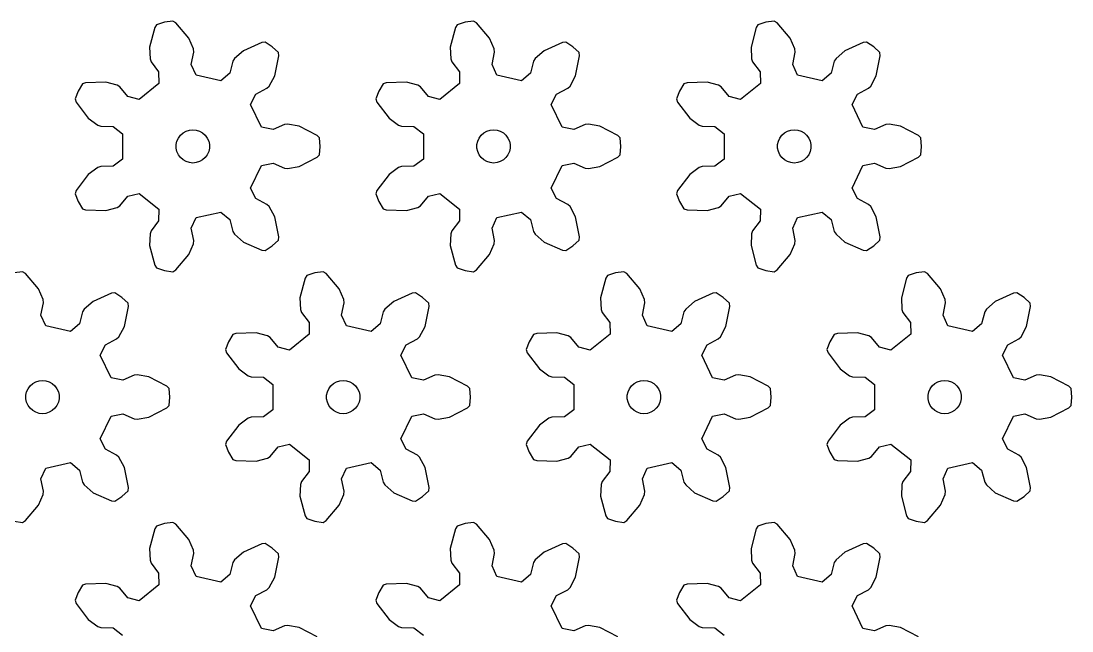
# Model space of a CAD drawing. Extents: x 0 to 211, y 0 to 225.
# Drawn here: x 116.9 to 211.4, y 170.6 to 225.5 of the extents above; entities that cross this region are included whole.
import ezdxf

# ---------------------------------------------------------------- set-up
doc = ezdxf.new("R2010")
doc.units = 0

msp = doc.modelspace()

# ---------------------------------------------------------------- linework, layer by layer
for p, q in [((129.045, 225.139), (128.884, 224.878)), ((129.768, 225.374), (129.045, 225.139)), ((130.52, 225.476), (129.768, 225.374)), ((130.779, 225.311), (130.52, 225.476)), ((131.951, 223.928), (130.779, 225.311)), ((156.096, 225.139), (155.934, 224.878)), ((156.818, 225.374), (156.096, 225.139)), ((157.57, 225.476), (156.818, 225.374)), ((157.829, 225.311), (157.57, 225.476)), ((159.002, 223.928), (157.829, 225.311)), ((183.146, 225.139), (182.985, 224.878)), ((183.868, 225.374), (183.146, 225.139)), ((184.621, 225.476), (183.868, 225.374)), ((184.879, 225.311), (184.621, 225.476)), ((186.052, 223.928), (184.879, 225.311)), ((128.884, 224.878), (128.427, 223.124)), ((155.934, 224.878), (155.478, 223.124)), ((182.985, 224.878), (182.528, 223.124)), ((128.427, 223.124), (128.474, 222.073)), ((132.365, 222.961), (131.951, 223.928)), ((138.524, 223.543), (136.868, 222.806)), ((138.828, 223.579), (138.524, 223.543)), ((139.462, 223.161), (138.828, 223.579)), ((140.011, 222.636), (139.462, 223.161)), ((155.478, 223.124), (155.524, 222.073)), ((159.415, 222.961), (159.002, 223.928)), ((165.574, 223.543), (163.918, 222.806)), ((165.879, 223.579), (165.574, 223.543)), ((166.512, 223.161), (165.879, 223.579)), ((167.061, 222.636), (166.512, 223.161)), ((182.528, 223.124), (182.575, 222.073)), ((186.466, 222.961), (186.052, 223.928)), ((192.625, 223.543), (190.968, 222.806)), ((192.929, 223.579), (192.625, 223.543)), ((193.563, 223.161), (192.929, 223.579)), ((194.112, 222.636), (193.563, 223.161)), ((132.18, 221.574), (132.396, 222.671)), ((132.396, 222.671), (132.365, 222.961)), ((136.868, 222.806), (136.075, 222.114)), ((139.694, 220.552), (140.043, 222.331)), ((140.043, 222.331), (140.011, 222.636)), ((159.231, 221.574), (159.446, 222.671)), ((159.446, 222.671), (159.415, 222.961)), ((163.918, 222.806), (163.125, 222.114)), ((166.744, 220.552), (167.094, 222.331)), ((167.094, 222.331), (167.061, 222.636)), ((186.281, 221.574), (186.496, 222.671)), ((186.496, 222.671), (186.466, 222.961)), ((190.968, 222.806), (190.176, 222.114)), ((193.794, 220.552), (194.144, 222.331)), ((194.144, 222.331), (194.112, 222.636)), ((128.474, 222.073), (128.572, 221.799)), ((128.572, 221.799), (129.242, 220.904)), ((132.613, 220.613), (132.18, 221.574)), ((135.922, 221.866), (135.64, 220.785)), ((136.075, 222.114), (135.922, 221.866)), ((155.524, 222.073), (155.623, 221.799)), ((155.623, 221.799), (156.293, 220.904)), ((159.663, 220.613), (159.231, 221.574)), ((162.972, 221.866), (162.69, 220.785)), ((163.125, 222.114), (162.972, 221.866)), ((182.575, 222.073), (182.673, 221.799)), ((182.673, 221.799), (183.343, 220.904)), ((186.714, 220.613), (186.281, 221.574)), ((190.022, 221.866), (189.741, 220.785)), ((190.176, 222.114), (190.022, 221.866)), ((129.242, 220.904), (129.27, 219.85)), ((134.833, 220.106), (132.613, 220.613)), ((135.64, 220.785), (134.833, 220.106)), ((139.196, 219.626), (139.694, 220.552)), ((156.293, 220.904), (156.32, 219.85)), ((161.883, 220.106), (159.663, 220.613)), ((162.69, 220.785), (161.883, 220.106)), ((166.246, 219.626), (166.744, 220.552)), ((183.343, 220.904), (183.37, 219.85)), ((188.934, 220.106), (186.714, 220.613)), ((189.741, 220.785), (188.934, 220.106)), ((193.296, 219.626), (193.794, 220.552)), ((122.383, 219.826), (121.993, 219.174)), ((122.673, 219.925), (122.383, 219.826)), ((124.485, 219.98), (122.673, 219.925)), ((125.499, 219.7), (124.485, 219.98)), ((125.745, 219.544), (125.499, 219.7)), ((126.468, 218.691), (125.745, 219.544)), ((129.27, 219.85), (127.489, 218.43)), ((137.996, 218.906), (138.988, 219.421)), ((138.988, 219.421), (139.196, 219.626)), ((149.433, 219.826), (149.043, 219.174)), ((149.723, 219.925), (149.433, 219.826)), ((151.535, 219.98), (149.723, 219.925)), ((152.549, 219.7), (151.535, 219.98)), ((152.795, 219.544), (152.549, 219.7)), ((153.518, 218.691), (152.795, 219.544)), ((156.32, 219.85), (154.54, 218.43)), ((165.046, 218.906), (166.038, 219.421)), ((166.038, 219.421), (166.246, 219.626)), ((176.483, 219.826), (176.094, 219.174)), ((176.773, 219.925), (176.483, 219.826)), ((178.585, 219.98), (176.773, 219.925)), ((179.6, 219.7), (178.585, 219.98)), ((179.845, 219.544), (179.6, 219.7)), ((180.568, 218.691), (179.845, 219.544)), ((183.37, 219.85), (181.59, 218.43)), ((192.097, 218.906), (193.089, 219.421)), ((193.089, 219.421), (193.296, 219.626)), ((121.993, 219.174), (121.726, 218.463)), ((121.726, 218.463), (121.83, 218.174)), ((127.489, 218.43), (126.468, 218.691)), ((137.514, 217.968), (137.996, 218.906)), ((149.043, 219.174), (148.777, 218.463)), ((148.777, 218.463), (148.88, 218.174)), ((154.54, 218.43), (153.518, 218.691)), ((164.565, 217.968), (165.046, 218.906)), ((176.094, 219.174), (175.827, 218.463)), ((175.827, 218.463), (175.93, 218.174)), ((181.59, 218.43), (180.568, 218.691)), ((191.615, 217.968), (192.097, 218.906)), ((121.83, 218.174), (122.916, 216.723)), ((138.502, 215.916), (137.514, 217.968)), ((148.88, 218.174), (149.967, 216.723)), ((165.553, 215.916), (164.565, 217.968)), ((175.93, 218.174), (177.017, 216.723)), ((192.603, 215.916), (191.615, 217.968)), ((122.916, 216.723), (123.767, 216.104)), ((149.967, 216.723), (150.818, 216.104)), ((177.017, 216.723), (177.868, 216.104)), ((123.767, 216.104), (124.043, 216.01)), ((124.043, 216.01), (125.16, 215.976)), ((125.16, 215.976), (126.001, 215.34)), ((131.436, 215.415), (131.707, 215.572)), ((131.707, 215.572), (132.006, 215.669)), ((132.006, 215.669), (132.318, 215.702)), ((132.318, 215.702), (132.629, 215.669)), ((132.629, 215.669), (132.928, 215.572)), ((132.928, 215.572), (133.199, 215.415)), ((139.536, 215.708), (138.502, 215.916)), ((140.557, 216.163), (139.536, 215.708)), ((140.847, 216.197), (140.557, 216.163)), ((141.882, 216.009), (140.847, 216.197)), ((143.49, 215.173), (141.882, 216.009)), ((150.818, 216.104), (151.093, 216.01)), ((151.093, 216.01), (152.211, 215.976)), ((152.211, 215.976), (153.052, 215.34)), ((158.486, 215.415), (158.758, 215.572)), ((158.758, 215.572), (159.056, 215.669)), ((159.056, 215.669), (159.368, 215.702)), ((159.368, 215.702), (159.68, 215.669)), ((159.68, 215.669), (159.978, 215.572)), ((159.978, 215.572), (160.25, 215.415)), ((166.586, 215.708), (165.553, 215.916)), ((167.608, 216.163), (166.586, 215.708)), ((167.897, 216.197), (167.608, 216.163)), ((168.932, 216.009), (167.897, 216.197)), ((170.54, 215.173), (168.932, 216.009)), ((177.868, 216.104), (178.144, 216.01)), ((178.144, 216.01), (179.261, 215.976)), ((179.261, 215.976), (180.102, 215.34)), ((185.536, 215.415), (185.808, 215.572)), ((185.808, 215.572), (186.106, 215.669)), ((186.106, 215.669), (186.418, 215.702)), ((186.418, 215.702), (186.73, 215.669)), ((186.73, 215.669), (187.028, 215.572)), ((187.028, 215.572), (187.3, 215.415)), ((193.636, 215.708), (192.603, 215.916)), ((194.658, 216.163), (193.636, 215.708)), ((194.947, 216.197), (194.658, 216.163)), ((195.982, 216.009), (194.947, 216.197)), ((197.591, 215.173), (195.982, 216.009)), ((126.001, 215.34), (126.001, 213.063)), ((130.826, 214.359), (130.891, 214.665)), ((130.891, 214.665), (131.018, 214.952)), ((131.018, 214.952), (131.203, 215.205)), ((131.203, 215.205), (131.436, 215.415)), ((133.199, 215.415), (133.432, 215.205)), ((133.432, 215.205), (133.617, 214.952)), ((133.617, 214.952), (133.744, 214.665)), ((133.744, 214.665), (133.809, 214.359)), ((143.709, 214.958), (143.49, 215.173)), ((143.777, 214.202), (143.709, 214.958)), ((153.052, 215.34), (153.052, 213.063)), ((157.876, 214.359), (157.941, 214.665)), ((157.941, 214.665), (158.069, 214.952)), ((158.069, 214.952), (158.253, 215.205)), ((158.253, 215.205), (158.486, 215.415)), ((160.25, 215.415), (160.483, 215.205)), ((160.483, 215.205), (160.667, 214.952)), ((160.667, 214.952), (160.794, 214.665)), ((160.794, 214.665), (160.86, 214.359)), ((170.759, 214.958), (170.54, 215.173)), ((170.827, 214.202), (170.759, 214.958)), ((180.102, 215.34), (180.102, 213.063)), ((184.926, 214.359), (184.992, 214.665)), ((184.992, 214.665), (185.119, 214.952)), ((185.119, 214.952), (185.303, 215.205)), ((185.303, 215.205), (185.536, 215.415)), ((187.3, 215.415), (187.533, 215.205)), ((187.533, 215.205), (187.717, 214.952)), ((187.717, 214.952), (187.845, 214.665)), ((187.845, 214.665), (187.91, 214.359)), ((197.809, 214.958), (197.591, 215.173)), ((197.877, 214.202), (197.809, 214.958)), ((130.826, 214.045), (130.826, 214.359)), ((130.891, 213.738), (130.826, 214.045)), ((131.018, 213.452), (130.891, 213.738)), ((133.744, 213.738), (133.617, 213.452)), ((133.809, 214.045), (133.744, 213.738)), ((133.809, 214.359), (133.809, 214.045)), ((143.709, 213.445), (143.777, 214.202)), ((157.876, 214.045), (157.876, 214.359)), ((157.941, 213.738), (157.876, 214.045)), ((158.069, 213.452), (157.941, 213.738)), ((160.794, 213.738), (160.667, 213.452)), ((160.86, 214.045), (160.794, 213.738)), ((160.86, 214.359), (160.86, 214.045)), ((170.759, 213.445), (170.827, 214.202)), ((184.926, 214.045), (184.926, 214.359)), ((184.992, 213.738), (184.926, 214.045)), ((185.119, 213.452), (184.992, 213.738)), ((187.845, 213.738), (187.717, 213.452)), ((187.91, 214.045), (187.845, 213.738)), ((187.91, 214.359), (187.91, 214.045)), ((197.809, 213.445), (197.877, 214.202)), ((126.001, 213.063), (125.16, 212.427)), ((131.203, 213.198), (131.018, 213.452)), ((131.436, 212.988), (131.203, 213.198)), ((131.707, 212.831), (131.436, 212.988)), ((132.006, 212.735), (131.707, 212.831)), ((132.318, 212.702), (132.006, 212.735)), ((132.629, 212.735), (132.318, 212.702)), ((132.928, 212.831), (132.629, 212.735)), ((133.199, 212.988), (132.928, 212.831)), ((133.432, 213.198), (133.199, 212.988)), ((133.617, 213.452), (133.432, 213.198)), ((141.882, 212.394), (143.49, 213.23)), ((143.49, 213.23), (143.709, 213.445)), ((153.052, 213.063), (152.211, 212.427)), ((158.253, 213.198), (158.069, 213.452)), ((158.486, 212.988), (158.253, 213.198)), ((158.758, 212.831), (158.486, 212.988)), ((159.056, 212.735), (158.758, 212.831)), ((159.368, 212.702), (159.056, 212.735)), ((159.68, 212.735), (159.368, 212.702)), ((159.978, 212.831), (159.68, 212.735)), ((160.25, 212.988), (159.978, 212.831)), ((160.483, 213.198), (160.25, 212.988)), ((160.667, 213.452), (160.483, 213.198)), ((168.932, 212.394), (170.54, 213.23)), ((170.54, 213.23), (170.759, 213.445)), ((180.102, 213.063), (179.261, 212.427)), ((185.303, 213.198), (185.119, 213.452)), ((185.536, 212.988), (185.303, 213.198)), ((185.808, 212.831), (185.536, 212.988)), ((186.106, 212.735), (185.808, 212.831)), ((186.418, 212.702), (186.106, 212.735)), ((186.73, 212.735), (186.418, 212.702)), ((187.028, 212.831), (186.73, 212.735)), ((187.3, 212.988), (187.028, 212.831)), ((187.533, 213.198), (187.3, 212.988)), ((187.717, 213.452), (187.533, 213.198)), ((195.982, 212.394), (197.591, 213.23)), ((197.591, 213.23), (197.809, 213.445)), ((123.767, 212.299), (122.916, 211.68)), ((124.043, 212.393), (123.767, 212.299)), ((125.16, 212.427), (124.043, 212.393)), ((137.514, 210.435), (138.502, 212.487)), ((138.502, 212.487), (139.536, 212.695)), ((139.536, 212.695), (140.557, 212.241)), ((140.557, 212.241), (140.847, 212.206)), ((140.847, 212.206), (141.882, 212.394)), ((150.818, 212.299), (149.967, 211.68)), ((151.093, 212.393), (150.818, 212.299)), ((152.211, 212.427), (151.093, 212.393)), ((164.565, 210.435), (165.553, 212.487)), ((165.553, 212.487), (166.586, 212.695)), ((166.586, 212.695), (167.608, 212.241)), ((167.608, 212.241), (167.897, 212.206)), ((167.897, 212.206), (168.932, 212.394)), ((177.868, 212.299), (177.017, 211.68)), ((178.144, 212.393), (177.868, 212.299)), ((179.261, 212.427), (178.144, 212.393)), ((191.615, 210.435), (192.603, 212.487)), ((192.603, 212.487), (193.636, 212.695)), ((193.636, 212.695), (194.658, 212.241)), ((194.658, 212.241), (194.947, 212.206)), ((194.947, 212.206), (195.982, 212.394)), ((122.916, 211.68), (121.83, 210.23)), ((149.967, 211.68), (148.88, 210.23)), ((177.017, 211.68), (175.93, 210.23)), ((121.83, 210.23), (121.726, 209.941)), ((121.726, 209.941), (121.993, 209.23)), ((126.468, 209.712), (127.489, 209.973)), ((127.489, 209.973), (129.27, 208.554)), ((137.996, 209.498), (137.514, 210.435)), ((148.88, 210.23), (148.777, 209.941)), ((148.777, 209.941), (149.043, 209.23)), ((153.518, 209.712), (154.54, 209.973)), ((154.54, 209.973), (156.32, 208.554)), ((165.046, 209.498), (164.565, 210.435)), ((175.93, 210.23), (175.827, 209.941)), ((175.827, 209.941), (176.094, 209.23)), ((180.568, 209.712), (181.59, 209.973)), ((181.59, 209.973), (183.37, 208.554)), ((192.097, 209.498), (191.615, 210.435)), ((121.993, 209.23), (122.383, 208.578)), ((125.745, 208.86), (126.468, 209.712)), ((138.988, 208.982), (137.996, 209.498)), ((139.196, 208.778), (138.988, 208.982)), ((149.043, 209.23), (149.433, 208.578)), ((152.795, 208.86), (153.518, 209.712)), ((166.038, 208.982), (165.046, 209.498)), ((166.246, 208.778), (166.038, 208.982)), ((176.094, 209.23), (176.483, 208.578)), ((179.845, 208.86), (180.568, 209.712)), ((193.089, 208.982), (192.097, 209.498)), ((193.296, 208.778), (193.089, 208.982)), ((122.383, 208.578), (122.673, 208.479)), ((122.673, 208.479), (124.485, 208.424)), ((124.485, 208.424), (125.499, 208.703)), ((125.499, 208.703), (125.745, 208.86)), ((129.27, 208.554), (129.242, 207.5)), ((132.613, 207.791), (134.833, 208.297)), ((134.833, 208.297), (135.64, 207.619)), ((139.694, 207.851), (139.196, 208.778)), ((149.433, 208.578), (149.723, 208.479)), ((149.723, 208.479), (151.535, 208.424)), ((151.535, 208.424), (152.549, 208.703)), ((152.549, 208.703), (152.795, 208.86)), ((156.32, 208.554), (156.293, 207.5)), ((159.663, 207.791), (161.883, 208.297)), ((161.883, 208.297), (162.69, 207.619)), ((166.744, 207.851), (166.246, 208.778)), ((176.483, 208.578), (176.773, 208.479)), ((176.773, 208.479), (178.585, 208.424)), ((178.585, 208.424), (179.6, 208.703)), ((179.6, 208.703), (179.845, 208.86)), ((183.37, 208.554), (183.343, 207.5)), ((186.714, 207.791), (188.934, 208.297)), ((188.934, 208.297), (189.741, 207.619)), ((193.794, 207.851), (193.296, 208.778)), ((129.242, 207.5), (128.572, 206.605)), ((132.18, 206.829), (132.613, 207.791)), ((135.64, 207.619), (135.922, 206.537)), ((140.043, 206.072), (139.694, 207.851)), ((156.293, 207.5), (155.623, 206.605)), ((159.231, 206.829), (159.663, 207.791)), ((162.69, 207.619), (162.972, 206.537)), ((167.094, 206.072), (166.744, 207.851)), ((183.343, 207.5), (182.673, 206.605)), ((186.281, 206.829), (186.714, 207.791)), ((189.741, 207.619), (190.022, 206.537)), ((194.144, 206.072), (193.794, 207.851)), ((128.474, 206.331), (128.427, 205.28)), ((128.572, 206.605), (128.474, 206.331)), ((132.396, 205.732), (132.18, 206.829)), ((135.922, 206.537), (136.075, 206.289)), ((136.075, 206.289), (136.868, 205.597)), ((155.524, 206.331), (155.478, 205.28)), ((155.623, 206.605), (155.524, 206.331)), ((159.446, 205.732), (159.231, 206.829)), ((162.972, 206.537), (163.125, 206.289)), ((163.125, 206.289), (163.918, 205.597)), ((182.575, 206.331), (182.528, 205.28)), ((182.673, 206.605), (182.575, 206.331)), ((186.496, 205.732), (186.281, 206.829)), ((190.022, 206.537), (190.176, 206.289)), ((190.176, 206.289), (190.968, 205.597)), ((128.427, 205.28), (128.884, 203.525)), ((131.951, 204.475), (132.365, 205.442)), ((132.365, 205.442), (132.396, 205.732)), ((136.868, 205.597), (138.524, 204.861)), ((138.828, 204.824), (139.462, 205.243)), ((139.462, 205.243), (140.011, 205.767)), ((140.011, 205.767), (140.043, 206.072)), ((155.478, 205.28), (155.934, 203.525)), ((159.002, 204.475), (159.415, 205.442)), ((159.415, 205.442), (159.446, 205.732)), ((163.918, 205.597), (165.574, 204.861)), ((165.879, 204.824), (166.512, 205.243)), ((166.512, 205.243), (167.061, 205.767)), ((167.061, 205.767), (167.094, 206.072)), ((182.528, 205.28), (182.985, 203.525)), ((186.052, 204.475), (186.466, 205.442)), ((186.466, 205.442), (186.496, 205.732)), ((190.968, 205.597), (192.625, 204.861)), ((192.929, 204.824), (193.563, 205.243)), ((193.563, 205.243), (194.112, 205.767)), ((194.112, 205.767), (194.144, 206.072)), ((130.779, 203.093), (131.951, 204.475)), ((138.524, 204.861), (138.828, 204.824)), ((157.829, 203.093), (159.002, 204.475)), ((165.574, 204.861), (165.879, 204.824)), ((184.879, 203.093), (186.052, 204.475)), ((192.625, 204.861), (192.929, 204.824)), ((128.884, 203.525), (129.045, 203.265)), ((155.934, 203.525), (156.096, 203.265)), ((182.985, 203.525), (183.146, 203.265)), ((116.995, 202.928), (116.242, 202.826)), ((117.253, 202.763), (116.995, 202.928)), ((118.426, 201.381), (117.253, 202.763)), ((129.045, 203.265), (129.768, 203.03)), ((129.768, 203.03), (130.52, 202.928)), ((130.52, 202.928), (130.779, 203.093)), ((142.409, 202.331), (141.952, 200.576)), ((142.571, 202.591), (142.409, 202.331)), ((143.293, 202.826), (142.571, 202.591)), ((144.045, 202.928), (143.293, 202.826)), ((144.304, 202.763), (144.045, 202.928)), ((145.476, 201.381), (144.304, 202.763)), ((156.096, 203.265), (156.818, 203.03)), ((156.818, 203.03), (157.57, 202.928)), ((157.57, 202.928), (157.829, 203.093)), ((169.46, 202.331), (169.003, 200.576)), ((169.621, 202.591), (169.46, 202.331)), ((170.343, 202.826), (169.621, 202.591)), ((171.096, 202.928), (170.343, 202.826)), ((171.354, 202.763), (171.096, 202.928)), ((172.527, 201.381), (171.354, 202.763)), ((183.146, 203.265), (183.868, 203.03)), ((183.868, 203.03), (184.621, 202.928)), ((184.621, 202.928), (184.879, 203.093)), ((196.51, 202.331), (196.053, 200.576)), ((196.671, 202.591), (196.51, 202.331)), ((197.393, 202.826), (196.671, 202.591)), ((198.146, 202.928), (197.393, 202.826)), ((198.404, 202.763), (198.146, 202.928)), ((199.577, 201.381), (198.404, 202.763)), ((118.84, 200.414), (118.426, 201.381)), ((145.89, 200.414), (145.476, 201.381)), ((172.941, 200.414), (172.527, 201.381)), ((199.991, 200.414), (199.577, 201.381)), ((124.999, 200.995), (123.343, 200.259)), ((125.303, 201.032), (124.999, 200.995)), ((125.937, 200.613), (125.303, 201.032)), ((126.486, 200.089), (125.937, 200.613)), ((141.952, 200.576), (141.999, 199.525)), ((152.049, 200.995), (150.393, 200.259)), ((152.354, 201.032), (152.049, 200.995)), ((152.987, 200.613), (152.354, 201.032)), ((153.536, 200.089), (152.987, 200.613)), ((169.003, 200.576), (169.05, 199.525)), ((179.099, 200.995), (177.443, 200.259)), ((179.404, 201.032), (179.099, 200.995)), ((180.038, 200.613), (179.404, 201.032)), ((180.586, 200.089), (180.038, 200.613)), ((196.053, 200.576), (196.1, 199.525)), ((206.15, 200.995), (204.493, 200.259)), ((206.454, 201.032), (206.15, 200.995)), ((207.088, 200.613), (206.454, 201.032)), ((207.637, 200.089), (207.088, 200.613)), ((118.655, 199.027), (118.871, 200.124)), ((118.871, 200.124), (118.84, 200.414)), ((122.55, 199.567), (122.397, 199.319)), ((123.343, 200.259), (122.55, 199.567)), ((126.169, 198.005), (126.518, 199.784)), ((126.518, 199.784), (126.486, 200.089)), ((141.999, 199.525), (142.097, 199.251)), ((145.705, 199.027), (145.921, 200.124)), ((145.921, 200.124), (145.89, 200.414)), ((149.6, 199.567), (149.447, 199.319)), ((150.393, 200.259), (149.6, 199.567)), ((153.219, 198.005), (153.568, 199.784)), ((153.568, 199.784), (153.536, 200.089)), ((169.05, 199.525), (169.148, 199.251)), ((172.756, 199.027), (172.971, 200.124)), ((172.971, 200.124), (172.941, 200.414)), ((176.651, 199.567), (176.497, 199.319)), ((177.443, 200.259), (176.651, 199.567)), ((180.269, 198.005), (180.619, 199.784)), ((180.619, 199.784), (180.586, 200.089)), ((196.1, 199.525), (196.198, 199.251)), ((199.806, 199.027), (200.022, 200.124)), ((200.022, 200.124), (199.991, 200.414)), ((203.701, 199.567), (203.548, 199.319)), ((204.493, 200.259), (203.701, 199.567)), ((207.319, 198.005), (207.669, 199.784)), ((207.669, 199.784), (207.637, 200.089)), ((119.088, 198.065), (118.655, 199.027)), ((122.397, 199.319), (122.115, 198.237)), ((142.097, 199.251), (142.768, 198.356)), ((146.138, 198.065), (145.705, 199.027)), ((149.447, 199.319), (149.165, 198.237)), ((169.148, 199.251), (169.818, 198.356)), ((173.188, 198.065), (172.756, 199.027)), ((176.497, 199.319), (176.216, 198.237)), ((196.198, 199.251), (196.868, 198.356)), ((200.239, 198.065), (199.806, 199.027)), ((203.548, 199.319), (203.266, 198.237)), ((121.308, 197.559), (119.088, 198.065)), ((122.115, 198.237), (121.308, 197.559)), ((125.67, 197.078), (126.169, 198.005)), ((142.768, 198.356), (142.795, 197.302)), ((148.358, 197.559), (146.138, 198.065)), ((149.165, 198.237), (148.358, 197.559)), ((152.721, 197.078), (153.219, 198.005)), ((169.818, 198.356), (169.845, 197.302)), ((175.408, 197.559), (173.188, 198.065)), ((176.216, 198.237), (175.408, 197.559)), ((179.771, 197.078), (180.269, 198.005)), ((196.868, 198.356), (196.895, 197.302)), ((202.459, 197.559), (200.239, 198.065)), ((203.266, 198.237), (202.459, 197.559)), ((206.821, 197.078), (207.319, 198.005)), ((124.471, 196.358), (125.463, 196.874)), ((125.463, 196.874), (125.67, 197.078)), ((135.908, 197.278), (135.518, 196.626)), ((136.198, 197.377), (135.908, 197.278)), ((138.01, 197.432), (136.198, 197.377)), ((139.024, 197.153), (138.01, 197.432)), ((139.27, 196.996), (139.024, 197.153)), ((139.993, 196.144), (139.27, 196.996)), ((142.795, 197.302), (141.014, 195.883)), ((151.521, 196.358), (152.513, 196.874)), ((152.513, 196.874), (152.721, 197.078)), ((162.958, 197.278), (162.569, 196.626)), ((163.248, 197.377), (162.958, 197.278)), ((165.06, 197.432), (163.248, 197.377)), ((166.074, 197.153), (165.06, 197.432)), ((166.32, 196.996), (166.074, 197.153)), ((167.043, 196.144), (166.32, 196.996)), ((169.845, 197.302), (168.065, 195.883)), ((178.571, 196.358), (179.563, 196.874)), ((179.563, 196.874), (179.771, 197.078)), ((190.008, 197.278), (189.619, 196.626)), ((190.299, 197.377), (190.008, 197.278)), ((192.11, 197.432), (190.299, 197.377)), ((193.125, 197.153), (192.11, 197.432)), ((193.37, 196.996), (193.125, 197.153)), ((194.094, 196.144), (193.37, 196.996)), ((196.895, 197.302), (195.115, 195.883)), ((205.622, 196.358), (206.614, 196.874)), ((206.614, 196.874), (206.821, 197.078)), ((123.989, 195.421), (124.471, 196.358)), ((135.518, 196.626), (135.252, 195.915)), ((135.252, 195.915), (135.355, 195.626)), ((141.014, 195.883), (139.993, 196.144)), ((151.039, 195.421), (151.521, 196.358)), ((162.569, 196.626), (162.302, 195.915)), ((162.302, 195.915), (162.405, 195.626)), ((168.065, 195.883), (167.043, 196.144)), ((178.09, 195.421), (178.571, 196.358)), ((189.619, 196.626), (189.352, 195.915)), ((189.352, 195.915), (189.455, 195.626)), ((195.115, 195.883), (194.094, 196.144)), ((205.14, 195.421), (205.622, 196.358)), ((124.977, 193.369), (123.989, 195.421)), ((135.355, 195.626), (136.442, 194.176)), ((152.027, 193.369), (151.039, 195.421)), ((162.405, 195.626), (163.492, 194.176)), ((179.078, 193.369), (178.09, 195.421)), ((189.455, 195.626), (190.542, 194.176)), ((206.128, 193.369), (205.14, 195.421)), ((136.442, 194.176), (137.292, 193.557)), ((163.492, 194.176), (164.343, 193.557)), ((190.542, 194.176), (191.393, 193.557)), ((117.678, 192.658), (117.911, 192.868)), ((117.911, 192.868), (118.182, 193.025)), ((118.182, 193.025), (118.48, 193.121)), ((118.48, 193.121), (118.792, 193.154)), ((118.792, 193.154), (119.104, 193.121)), ((119.104, 193.121), (119.402, 193.025)), ((119.402, 193.025), (119.674, 192.868)), ((119.674, 192.868), (119.907, 192.658)), ((126.011, 193.161), (124.977, 193.369)), ((127.032, 193.615), (126.011, 193.161)), ((127.321, 193.65), (127.032, 193.615)), ((128.357, 193.462), (127.321, 193.65)), ((129.965, 192.626), (128.357, 193.462)), ((137.292, 193.557), (137.568, 193.463)), ((137.568, 193.463), (138.685, 193.429)), ((138.685, 193.429), (139.526, 192.793)), ((144.728, 192.658), (144.961, 192.868)), ((144.961, 192.868), (145.233, 193.025)), ((145.233, 193.025), (145.531, 193.121)), ((145.531, 193.121), (145.843, 193.154)), ((145.843, 193.154), (146.155, 193.121)), ((146.155, 193.121), (146.453, 193.025)), ((146.453, 193.025), (146.724, 192.868)), ((146.724, 192.868), (146.957, 192.658)), ((153.061, 193.161), (152.027, 193.369)), ((154.082, 193.615), (153.061, 193.161)), ((154.372, 193.65), (154.082, 193.615)), ((155.407, 193.462), (154.372, 193.65)), ((157.015, 192.626), (155.407, 193.462)), ((164.343, 193.557), (164.618, 193.463)), ((164.618, 193.463), (165.736, 193.429)), ((165.736, 193.429), (166.577, 192.793)), ((171.778, 192.658), (172.011, 192.868)), ((172.011, 192.868), (172.283, 193.025)), ((172.283, 193.025), (172.581, 193.121)), ((172.581, 193.121), (172.893, 193.154)), ((172.893, 193.154), (173.205, 193.121)), ((173.205, 193.121), (173.503, 193.025)), ((173.503, 193.025), (173.775, 192.868)), ((173.775, 192.868), (174.008, 192.658)), ((180.111, 193.161), (179.078, 193.369)), ((181.133, 193.615), (180.111, 193.161)), ((181.422, 193.65), (181.133, 193.615)), ((182.457, 193.462), (181.422, 193.65)), ((184.066, 192.626), (182.457, 193.462)), ((191.393, 193.557), (191.669, 193.463)), ((191.669, 193.463), (192.786, 193.429)), ((192.786, 193.429), (193.627, 192.793)), ((198.829, 192.658), (199.062, 192.868)), ((199.062, 192.868), (199.333, 193.025)), ((199.333, 193.025), (199.631, 193.121)), ((199.631, 193.121), (199.943, 193.154)), ((199.943, 193.154), (200.255, 193.121)), ((200.255, 193.121), (200.553, 193.025)), ((200.553, 193.025), (200.825, 192.868)), ((200.825, 192.868), (201.058, 192.658)), ((207.162, 193.161), (206.128, 193.369)), ((208.183, 193.615), (207.162, 193.161)), ((208.472, 193.65), (208.183, 193.615)), ((209.507, 193.462), (208.472, 193.65)), ((211.116, 192.626), (209.507, 193.462)), ((117.301, 191.811), (117.366, 192.118)), ((117.366, 192.118), (117.493, 192.404)), ((117.493, 192.404), (117.678, 192.658)), ((119.907, 192.658), (120.091, 192.404)), ((120.091, 192.404), (120.219, 192.118)), ((120.219, 192.118), (120.284, 191.811)), ((130.183, 192.41), (129.965, 192.626)), ((130.252, 191.654), (130.183, 192.41)), ((139.526, 192.793), (139.526, 190.516)), ((144.351, 191.811), (144.416, 192.118)), ((144.416, 192.118), (144.544, 192.404)), ((144.544, 192.404), (144.728, 192.658)), ((146.957, 192.658), (147.142, 192.404)), ((147.142, 192.404), (147.269, 192.118)), ((147.269, 192.118), (147.334, 191.811)), ((157.234, 192.41), (157.015, 192.626)), ((157.302, 191.654), (157.234, 192.41)), ((166.577, 192.793), (166.577, 190.516)), ((171.401, 191.811), (171.466, 192.118)), ((171.466, 192.118), (171.594, 192.404)), ((171.594, 192.404), (171.778, 192.658)), ((174.008, 192.658), (174.192, 192.404)), ((174.192, 192.404), (174.32, 192.118)), ((174.32, 192.118), (174.385, 191.811)), ((184.284, 192.41), (184.066, 192.626)), ((184.352, 191.654), (184.284, 192.41)), ((193.627, 192.793), (193.627, 190.516)), ((198.451, 191.811), (198.517, 192.118)), ((198.517, 192.118), (198.644, 192.404)), ((198.644, 192.404), (198.829, 192.658)), ((201.058, 192.658), (201.242, 192.404)), ((201.242, 192.404), (201.37, 192.118)), ((201.37, 192.118), (201.435, 191.811)), ((211.334, 192.41), (211.116, 192.626)), ((211.402, 191.654), (211.334, 192.41)), ((117.301, 191.497), (117.301, 191.811)), ((117.366, 191.191), (117.301, 191.497)), ((117.493, 190.904), (117.366, 191.191)), ((120.219, 191.191), (120.091, 190.904)), ((120.284, 191.497), (120.219, 191.191)), ((120.284, 191.811), (120.284, 191.497)), ((130.183, 190.898), (130.252, 191.654)), ((144.351, 191.497), (144.351, 191.811)), ((144.416, 191.191), (144.351, 191.497)), ((144.544, 190.904), (144.416, 191.191)), ((147.269, 191.191), (147.142, 190.904)), ((147.334, 191.497), (147.269, 191.191)), ((147.334, 191.811), (147.334, 191.497)), ((157.234, 190.898), (157.302, 191.654)), ((171.401, 191.497), (171.401, 191.811)), ((171.466, 191.191), (171.401, 191.497)), ((171.594, 190.904), (171.466, 191.191)), ((174.32, 191.191), (174.192, 190.904)), ((174.385, 191.497), (174.32, 191.191)), ((174.385, 191.811), (174.385, 191.497)), ((184.284, 190.898), (184.352, 191.654)), ((198.451, 191.497), (198.451, 191.811)), ((198.517, 191.191), (198.451, 191.497)), ((198.644, 190.904), (198.517, 191.191)), ((201.37, 191.191), (201.242, 190.904)), ((201.435, 191.497), (201.37, 191.191)), ((201.435, 191.811), (201.435, 191.497)), ((211.334, 190.898), (211.402, 191.654)), ((117.678, 190.651), (117.493, 190.904)), ((117.911, 190.441), (117.678, 190.651)), ((118.182, 190.284), (117.911, 190.441)), ((118.48, 190.187), (118.182, 190.284)), ((118.792, 190.154), (118.48, 190.187)), ((119.104, 190.187), (118.792, 190.154)), ((119.402, 190.284), (119.104, 190.187)), ((119.674, 190.441), (119.402, 190.284)), ((119.907, 190.651), (119.674, 190.441)), ((120.091, 190.904), (119.907, 190.651)), ((124.977, 189.94), (126.011, 190.148)), ((126.011, 190.148), (127.032, 189.693)), ((128.357, 189.847), (129.965, 190.683)), ((129.965, 190.683), (130.183, 190.898)), ((139.526, 190.516), (138.685, 189.88)), ((144.728, 190.651), (144.544, 190.904)), ((144.961, 190.441), (144.728, 190.651)), ((145.233, 190.284), (144.961, 190.441)), ((145.531, 190.187), (145.233, 190.284)), ((145.843, 190.154), (145.531, 190.187)), ((146.155, 190.187), (145.843, 190.154)), ((146.453, 190.284), (146.155, 190.187)), ((146.724, 190.441), (146.453, 190.284)), ((146.957, 190.651), (146.724, 190.441)), ((147.142, 190.904), (146.957, 190.651)), ((152.027, 189.94), (153.061, 190.148)), ((153.061, 190.148), (154.082, 189.693)), ((155.407, 189.847), (157.015, 190.683)), ((157.015, 190.683), (157.234, 190.898)), ((166.577, 190.516), (165.736, 189.88)), ((171.778, 190.651), (171.594, 190.904)), ((172.011, 190.441), (171.778, 190.651)), ((172.283, 190.284), (172.011, 190.441)), ((172.581, 190.187), (172.283, 190.284)), ((172.893, 190.154), (172.581, 190.187)), ((173.205, 190.187), (172.893, 190.154)), ((173.503, 190.284), (173.205, 190.187)), ((173.775, 190.441), (173.503, 190.284)), ((174.008, 190.651), (173.775, 190.441)), ((174.192, 190.904), (174.008, 190.651)), ((179.078, 189.94), (180.111, 190.148)), ((180.111, 190.148), (181.133, 189.693)), ((182.457, 189.847), (184.066, 190.683)), ((184.066, 190.683), (184.284, 190.898)), ((193.627, 190.516), (192.786, 189.88)), ((198.829, 190.651), (198.644, 190.904)), ((199.062, 190.441), (198.829, 190.651)), ((199.333, 190.284), (199.062, 190.441)), ((199.631, 190.187), (199.333, 190.284)), ((199.943, 190.154), (199.631, 190.187)), ((200.255, 190.187), (199.943, 190.154)), ((200.553, 190.284), (200.255, 190.187)), ((200.825, 190.441), (200.553, 190.284)), ((201.058, 190.651), (200.825, 190.441)), ((201.242, 190.904), (201.058, 190.651)), ((206.128, 189.94), (207.162, 190.148)), ((207.162, 190.148), (208.183, 189.693)), ((209.507, 189.847), (211.116, 190.683)), ((211.116, 190.683), (211.334, 190.898)), ((123.989, 187.888), (124.977, 189.94)), ((127.032, 189.693), (127.321, 189.659)), ((127.321, 189.659), (128.357, 189.847)), ((136.442, 189.133), (135.355, 187.682)), ((137.292, 189.752), (136.442, 189.133)), ((137.568, 189.846), (137.292, 189.752)), ((138.685, 189.88), (137.568, 189.846)), ((151.039, 187.888), (152.027, 189.94)), ((154.082, 189.693), (154.372, 189.659)), ((154.372, 189.659), (155.407, 189.847)), ((163.492, 189.133), (162.405, 187.682)), ((164.343, 189.752), (163.492, 189.133)), ((164.618, 189.846), (164.343, 189.752)), ((165.736, 189.88), (164.618, 189.846)), ((178.09, 187.888), (179.078, 189.94)), ((181.133, 189.693), (181.422, 189.659)), ((181.422, 189.659), (182.457, 189.847)), ((190.542, 189.133), (189.455, 187.682)), ((191.393, 189.752), (190.542, 189.133)), ((191.669, 189.846), (191.393, 189.752)), ((192.786, 189.88), (191.669, 189.846)), ((205.14, 187.888), (206.128, 189.94)), ((208.183, 189.693), (208.472, 189.659)), ((208.472, 189.659), (209.507, 189.847)), ((124.471, 186.95), (123.989, 187.888)), ((135.355, 187.682), (135.252, 187.393)), ((135.252, 187.393), (135.518, 186.682)), ((139.993, 187.165), (141.014, 187.426)), ((141.014, 187.426), (142.795, 186.006)), ((151.521, 186.95), (151.039, 187.888)), ((162.405, 187.682), (162.302, 187.393)), ((162.302, 187.393), (162.569, 186.682)), ((167.043, 187.165), (168.065, 187.426)), ((168.065, 187.426), (169.845, 186.006)), ((178.571, 186.95), (178.09, 187.888)), ((189.455, 187.682), (189.352, 187.393)), ((189.352, 187.393), (189.619, 186.682)), ((194.094, 187.165), (195.115, 187.426)), ((195.115, 187.426), (196.895, 186.006)), ((205.622, 186.95), (205.14, 187.888)), ((125.463, 186.435), (124.471, 186.95)), ((125.67, 186.23), (125.463, 186.435)), ((135.518, 186.682), (135.908, 186.03)), ((139.024, 186.156), (139.27, 186.312)), ((139.27, 186.312), (139.993, 187.165)), ((152.513, 186.435), (151.521, 186.95)), ((152.721, 186.23), (152.513, 186.435)), ((162.569, 186.682), (162.958, 186.03)), ((166.074, 186.156), (166.32, 186.312)), ((166.32, 186.312), (167.043, 187.165)), ((179.563, 186.435), (178.571, 186.95)), ((179.771, 186.23), (179.563, 186.435)), ((189.619, 186.682), (190.008, 186.03)), ((193.125, 186.156), (193.37, 186.312)), ((193.37, 186.312), (194.094, 187.165)), ((206.614, 186.435), (205.622, 186.95)), ((206.821, 186.23), (206.614, 186.435)), ((119.088, 185.243), (121.308, 185.75)), ((121.308, 185.75), (122.115, 185.071)), ((126.169, 185.303), (125.67, 186.23)), ((126.518, 183.525), (126.169, 185.303)), ((135.908, 186.03), (136.198, 185.931)), ((136.198, 185.931), (138.01, 185.876)), ((138.01, 185.876), (139.024, 186.156)), ((142.795, 186.006), (142.768, 184.952)), ((146.138, 185.243), (148.358, 185.75)), ((148.358, 185.75), (149.165, 185.071)), ((153.219, 185.303), (152.721, 186.23)), ((153.568, 183.525), (153.219, 185.303)), ((162.958, 186.03), (163.248, 185.931)), ((163.248, 185.931), (165.06, 185.876)), ((165.06, 185.876), (166.074, 186.156)), ((169.845, 186.006), (169.818, 184.952)), ((173.188, 185.243), (175.408, 185.75)), ((175.408, 185.75), (176.216, 185.071)), ((180.269, 185.303), (179.771, 186.23)), ((180.619, 183.525), (180.269, 185.303)), ((190.008, 186.03), (190.299, 185.931)), ((190.299, 185.931), (192.11, 185.876)), ((192.11, 185.876), (193.125, 186.156)), ((196.895, 186.006), (196.868, 184.952)), ((200.239, 185.243), (202.459, 185.75)), ((202.459, 185.75), (203.266, 185.071)), ((207.319, 185.303), (206.821, 186.23)), ((207.669, 183.525), (207.319, 185.303)), ((118.655, 184.282), (119.088, 185.243)), ((122.115, 185.071), (122.397, 183.99)), ((142.768, 184.952), (142.097, 184.057)), ((145.705, 184.282), (146.138, 185.243)), ((149.165, 185.071), (149.447, 183.99)), ((169.818, 184.952), (169.148, 184.057)), ((172.756, 184.282), (173.188, 185.243)), ((176.216, 185.071), (176.497, 183.99)), ((196.868, 184.952), (196.198, 184.057)), ((199.806, 184.282), (200.239, 185.243)), ((203.266, 185.071), (203.548, 183.99)), ((118.871, 183.185), (118.655, 184.282)), ((122.397, 183.99), (122.55, 183.742)), ((122.55, 183.742), (123.343, 183.05)), ((126.486, 183.22), (126.518, 183.525)), ((141.999, 183.783), (141.952, 182.732)), ((142.097, 184.057), (141.999, 183.783)), ((145.921, 183.185), (145.705, 184.282)), ((149.447, 183.99), (149.6, 183.742)), ((149.6, 183.742), (150.393, 183.05)), ((153.536, 183.22), (153.568, 183.525)), ((169.05, 183.783), (169.003, 182.732)), ((169.148, 184.057), (169.05, 183.783)), ((172.971, 183.185), (172.756, 184.282)), ((176.497, 183.99), (176.651, 183.742)), ((176.651, 183.742), (177.443, 183.05)), ((180.586, 183.22), (180.619, 183.525)), ((196.1, 183.783), (196.053, 182.732)), ((196.198, 184.057), (196.1, 183.783)), ((200.022, 183.185), (199.806, 184.282)), ((203.548, 183.99), (203.701, 183.742)), ((203.701, 183.742), (204.493, 183.05)), ((207.637, 183.22), (207.669, 183.525)), ((118.426, 181.928), (118.84, 182.895)), ((118.84, 182.895), (118.871, 183.185)), ((123.343, 183.05), (124.999, 182.313)), ((125.303, 182.277), (125.937, 182.695)), ((125.937, 182.695), (126.486, 183.22)), ((141.952, 182.732), (142.409, 180.978)), ((145.476, 181.928), (145.89, 182.895)), ((145.89, 182.895), (145.921, 183.185)), ((150.393, 183.05), (152.049, 182.313)), ((152.354, 182.277), (152.987, 182.695)), ((152.987, 182.695), (153.536, 183.22)), ((169.003, 182.732), (169.46, 180.978)), ((172.527, 181.928), (172.941, 182.895)), ((172.941, 182.895), (172.971, 183.185)), ((177.443, 183.05), (179.099, 182.313)), ((179.404, 182.277), (180.038, 182.695)), ((180.038, 182.695), (180.586, 183.22)), ((196.053, 182.732), (196.51, 180.978)), ((199.577, 181.928), (199.991, 182.895)), ((199.991, 182.895), (200.022, 183.185)), ((204.493, 183.05), (206.15, 182.313)), ((206.454, 182.277), (207.088, 182.695)), ((207.088, 182.695), (207.637, 183.22)), ((117.253, 180.545), (118.426, 181.928)), ((124.999, 182.313), (125.303, 182.277)), ((144.304, 180.545), (145.476, 181.928)), ((152.049, 182.313), (152.354, 182.277)), ((171.354, 180.545), (172.527, 181.928)), ((179.099, 182.313), (179.404, 182.277)), ((198.404, 180.545), (199.577, 181.928)), ((206.15, 182.313), (206.454, 182.277)), ((142.409, 180.978), (142.571, 180.717)), ((142.571, 180.717), (143.293, 180.482)), ((169.46, 180.978), (169.621, 180.717)), ((169.621, 180.717), (170.343, 180.482)), ((196.51, 180.978), (196.671, 180.717)), ((196.671, 180.717), (197.393, 180.482)), ((116.242, 180.482), (116.995, 180.38)), ((116.995, 180.38), (117.253, 180.545)), ((128.884, 179.783), (128.427, 178.029)), ((129.045, 180.044), (128.884, 179.783)), ((129.768, 180.279), (129.045, 180.044)), ((130.52, 180.38), (129.768, 180.279)), ((130.779, 180.215), (130.52, 180.38)), ((131.951, 178.833), (130.779, 180.215)), ((143.293, 180.482), (144.045, 180.38)), ((144.045, 180.38), (144.304, 180.545)), ((155.934, 179.783), (155.478, 178.029)), ((156.096, 180.044), (155.934, 179.783)), ((156.818, 180.279), (156.096, 180.044)), ((157.57, 180.38), (156.818, 180.279)), ((157.829, 180.215), (157.57, 180.38)), ((159.002, 178.833), (157.829, 180.215)), ((170.343, 180.482), (171.096, 180.38)), ((171.096, 180.38), (171.354, 180.545)), ((182.985, 179.783), (182.528, 178.029)), ((183.146, 180.044), (182.985, 179.783)), ((183.868, 180.279), (183.146, 180.044)), ((184.621, 180.38), (183.868, 180.279)), ((184.879, 180.215), (184.621, 180.38)), ((186.052, 178.833), (184.879, 180.215)), ((197.393, 180.482), (198.146, 180.38)), ((198.146, 180.38), (198.404, 180.545)), ((132.365, 177.866), (131.951, 178.833)), ((159.415, 177.866), (159.002, 178.833)), ((186.466, 177.866), (186.052, 178.833)), ((128.427, 178.029), (128.474, 176.978)), ((132.396, 177.576), (132.365, 177.866)), ((138.524, 178.448), (136.868, 177.711)), ((138.828, 178.484), (138.524, 178.448)), ((139.462, 178.066), (138.828, 178.484)), ((140.011, 177.541), (139.462, 178.066)), ((155.478, 178.029), (155.524, 176.978)), ((159.446, 177.576), (159.415, 177.866)), ((165.574, 178.448), (163.918, 177.711)), ((165.879, 178.484), (165.574, 178.448)), ((166.512, 178.066), (165.879, 178.484)), ((167.061, 177.541), (166.512, 178.066)), ((182.528, 178.029), (182.575, 176.978)), ((186.496, 177.576), (186.466, 177.866)), ((192.625, 178.448), (190.968, 177.711)), ((192.929, 178.484), (192.625, 178.448)), ((193.563, 178.066), (192.929, 178.484)), ((194.112, 177.541), (193.563, 178.066)), ((128.474, 176.978), (128.572, 176.703)), ((132.18, 176.479), (132.396, 177.576)), ((136.075, 177.019), (135.922, 176.771)), ((136.868, 177.711), (136.075, 177.019)), ((139.694, 175.457), (140.043, 177.236)), ((140.043, 177.236), (140.011, 177.541)), ((155.524, 176.978), (155.623, 176.703)), ((159.231, 176.479), (159.446, 177.576)), ((163.125, 177.019), (162.972, 176.771)), ((163.918, 177.711), (163.125, 177.019)), ((166.744, 175.457), (167.094, 177.236)), ((167.094, 177.236), (167.061, 177.541)), ((182.575, 176.978), (182.673, 176.703)), ((186.281, 176.479), (186.496, 177.576)), ((190.176, 177.019), (190.022, 176.771)), ((190.968, 177.711), (190.176, 177.019)), ((193.794, 175.457), (194.144, 177.236)), ((194.144, 177.236), (194.112, 177.541)), ((128.572, 176.703), (129.242, 175.809)), ((132.613, 175.518), (132.18, 176.479)), ((135.922, 176.771), (135.64, 175.69)), ((155.623, 176.703), (156.293, 175.809)), ((159.663, 175.518), (159.231, 176.479)), ((162.972, 176.771), (162.69, 175.69)), ((182.673, 176.703), (183.343, 175.809)), ((186.714, 175.518), (186.281, 176.479)), ((190.022, 176.771), (189.741, 175.69)), ((129.242, 175.809), (129.27, 174.755)), ((134.833, 175.011), (132.613, 175.518)), ((135.64, 175.69), (134.833, 175.011)), ((139.196, 174.531), (139.694, 175.457)), ((156.293, 175.809), (156.32, 174.755)), ((161.883, 175.011), (159.663, 175.518)), ((162.69, 175.69), (161.883, 175.011)), ((166.246, 174.531), (166.744, 175.457)), ((183.343, 175.809), (183.37, 174.755)), ((188.934, 175.011), (186.714, 175.518)), ((189.741, 175.69), (188.934, 175.011)), ((193.296, 174.531), (193.794, 175.457)), ((121.993, 174.079), (121.726, 173.368)), ((122.383, 174.73), (121.993, 174.079)), ((122.673, 174.83), (122.383, 174.73)), ((124.485, 174.885), (122.673, 174.83)), ((125.499, 174.605), (124.485, 174.885)), ((125.745, 174.448), (125.499, 174.605)), ((126.468, 173.596), (125.745, 174.448)), ((129.27, 174.755), (127.489, 173.335)), ((137.996, 173.811), (138.988, 174.326)), ((138.988, 174.326), (139.196, 174.531)), ((149.043, 174.079), (148.777, 173.368)), ((149.433, 174.73), (149.043, 174.079)), ((149.723, 174.83), (149.433, 174.73)), ((151.535, 174.885), (149.723, 174.83)), ((152.549, 174.605), (151.535, 174.885)), ((152.795, 174.448), (152.549, 174.605)), ((153.518, 173.596), (152.795, 174.448)), ((156.32, 174.755), (154.54, 173.335)), ((165.046, 173.811), (166.038, 174.326)), ((166.038, 174.326), (166.246, 174.531)), ((176.094, 174.079), (175.827, 173.368)), ((176.483, 174.73), (176.094, 174.079)), ((176.773, 174.83), (176.483, 174.73)), ((178.585, 174.885), (176.773, 174.83)), ((179.6, 174.605), (178.585, 174.885)), ((179.845, 174.448), (179.6, 174.605)), ((180.568, 173.596), (179.845, 174.448)), ((183.37, 174.755), (181.59, 173.335)), ((192.097, 173.811), (193.089, 174.326)), ((193.089, 174.326), (193.296, 174.531)), ((121.726, 173.368), (121.83, 173.079)), ((121.83, 173.079), (122.916, 171.628)), ((127.489, 173.335), (126.468, 173.596)), ((137.514, 172.873), (137.996, 173.811)), ((148.777, 173.368), (148.88, 173.079)), ((148.88, 173.079), (149.967, 171.628)), ((154.54, 173.335), (153.518, 173.596)), ((164.565, 172.873), (165.046, 173.811)), ((175.827, 173.368), (175.93, 173.079)), ((175.93, 173.079), (177.017, 171.628)), ((181.59, 173.335), (180.568, 173.596)), ((191.615, 172.873), (192.097, 173.811)), ((138.502, 170.821), (137.514, 172.873)), ((165.553, 170.821), (164.565, 172.873)), ((192.603, 170.821), (191.615, 172.873)), ((122.916, 171.628), (123.767, 171.009)), ((149.967, 171.628), (150.818, 171.009)), ((177.017, 171.628), (177.868, 171.009)), ((123.767, 171.009), (124.043, 170.915)), ((124.043, 170.915), (125.16, 170.881)), ((125.16, 170.881), (126.001, 170.245)), ((139.536, 170.613), (138.502, 170.821)), ((140.557, 171.068), (139.536, 170.613)), ((140.847, 171.102), (140.557, 171.068)), ((141.882, 170.914), (140.847, 171.102)), ((143.49, 170.078), (141.882, 170.914)), ((150.818, 171.009), (151.093, 170.915)), ((151.093, 170.915), (152.211, 170.881)), ((152.211, 170.881), (153.052, 170.245)), ((166.586, 170.613), (165.553, 170.821)), ((167.608, 171.068), (166.586, 170.613)), ((167.897, 171.102), (167.608, 171.068)), ((168.932, 170.914), (167.897, 171.102)), ((170.54, 170.078), (168.932, 170.914)), ((177.868, 171.009), (178.144, 170.915)), ((178.144, 170.915), (179.261, 170.881)), ((179.261, 170.881), (180.102, 170.245)), ((193.636, 170.613), (192.603, 170.821)), ((194.658, 171.068), (193.636, 170.613)), ((194.947, 171.102), (194.658, 171.068)), ((195.982, 170.914), (194.947, 171.102)), ((197.591, 170.078), (195.982, 170.914))]:
    msp.add_line(p, q)

doc.saveas('drawing.dxf')
